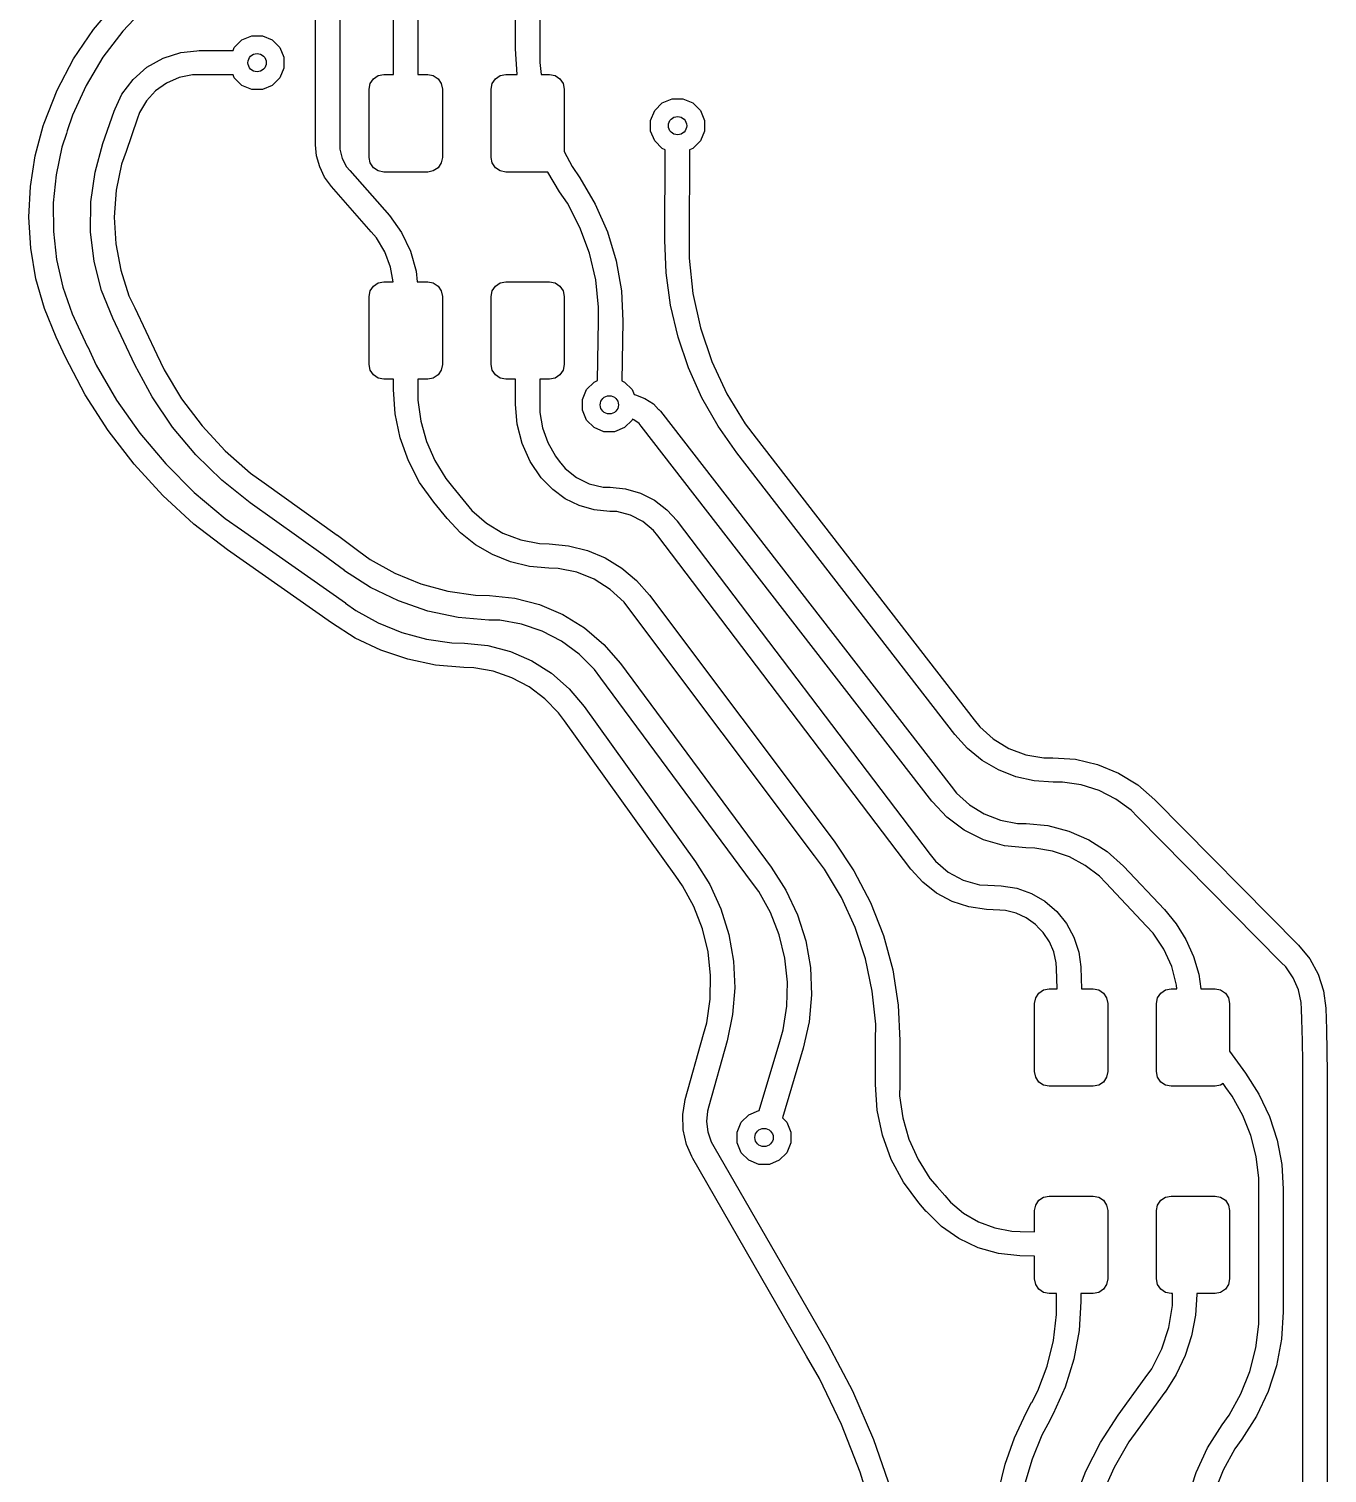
# Model space of a CAD drawing. Extents: x 111.5 to 167.6, y -133.5 to -81.5.
# Drawn here: x 132.46 to 143.11, y -112.62 to -100.77 of the extents above; entities that cross this region are included whole.
import ezdxf

# ---------------------------------------------------------------- set-up
doc = ezdxf.new("R2010")
doc.units = 0
doc.layers.add('BLACK', color=7, linetype='CONTINUOUS')

msp = doc.modelspace()

# ---------------------------------------------------------------- linework, layer by layer
at = {"layer": 'BLACK', "linetype": 'CONTINUOUS'}
for p, q in [((134.81, -101.720974), (134.81, -96.149825)), ((135.01, -96.149825), (135.01, -101.720974)), ((135.45, -101.146903), (135.45, -96.77054)), ((135.65, -96.77054), (135.65, -101.146903)), ((136.45, -100.935306), (136.45, -96.961904)), ((136.65, -96.961904), (136.65, -100.935306)), ((132.986565, -100.77778), (133.175088, -100.5562)), ((133.412805, -100.596467), (133.227272, -100.791588)), ((132.823625, -101.018798), (132.986565, -100.77778)), ((133.227272, -100.791588), (133.064388, -101.005978)), ((134.132562, -100.95), (134.142919, -100.924997)), ((134.142919, -100.924997), (134.204997, -100.862919)), ((134.204997, -100.862919), (134.286105, -100.829323)), ((134.286105, -100.829323), (134.373895, -100.829323)), ((134.373895, -100.829323), (134.455003, -100.862919)), ((134.455003, -100.862919), (134.517081, -100.924997)), ((134.517081, -100.924997), (134.550677, -101.006105)), ((136.462688, -101.146903), (136.44999, -100.935306)), ((136.44999, -100.935306), (136.45, -100.935306)), ((136.649989, -100.935408), (136.649936, -101.048087)), ((136.65, -100.935306), (136.649989, -100.935408)), ((132.688257, -101.276313), (132.823625, -101.018798)), ((133.064388, -101.005978), (132.926137, -101.237023)), ((133.426429, -101.087087), (133.558763, -101.012028)), ((133.558763, -101.012028), (133.70367, -100.965679)), ((133.70367, -100.965679), (133.835145, -100.952064)), ((133.835145, -100.952064), (133.835491, -100.951921)), ((133.835491, -100.951921), (133.855, -100.95)), ((133.855, -100.95), (134.132562, -100.95)), ((134.550677, -101.006105), (134.550677, -101.093895)), ((136.649936, -101.048087), (136.661838, -101.146903)), ((133.312284, -101.187671), (133.426429, -101.087087)), ((133.690046, -101.17278), (133.587867, -101.217526)), ((133.799226, -101.149922), (133.690046, -101.17278)), ((133.855, -101.150008), (133.799226, -101.149922)), ((134.132562, -101.15), (133.855, -101.15)), ((133.855, -101.15), (133.855, -101.150008)), ((134.142919, -101.175003), (134.132562, -101.15)), ((134.204997, -101.237081), (134.142919, -101.175003)), ((134.517081, -101.175003), (134.455003, -101.237081)), ((134.550677, -101.093895), (134.517081, -101.175003)), ((135.285147, -101.18205), (135.324078, -101.156037)), ((135.324078, -101.156037), (135.37, -101.146903)), ((135.37, -101.146903), (135.45, -101.146903)), ((135.65, -101.146903), (135.73, -101.146903)), ((135.73, -101.146903), (135.775922, -101.156037)), ((135.775922, -101.156037), (135.814853, -101.18205)), ((136.285147, -101.18205), (136.324078, -101.156037)), ((136.324078, -101.156037), (136.37, -101.146903)), ((136.37, -101.146903), (136.462688, -101.146903)), ((136.661838, -101.146903), (136.73, -101.146903)), ((136.73, -101.146903), (136.775922, -101.156037)), ((136.775922, -101.156037), (136.814853, -101.18205)), ((132.582114, -101.547177), (132.688257, -101.276313)), ((132.926137, -101.237023), (132.814208, -101.481903)), ((133.221172, -101.309511), (133.312284, -101.187671)), ((133.497025, -101.28226), (133.421376, -101.364236)), ((133.587867, -101.217526), (133.497025, -101.28226)), ((134.286105, -101.270677), (134.204997, -101.237081)), ((134.373895, -101.270677), (134.286105, -101.270677)), ((134.455003, -101.237081), (134.373895, -101.270677)), ((135.25, -101.266903), (135.259134, -101.220981)), ((135.25, -101.826903), (135.25, -101.266903)), ((135.259134, -101.220981), (135.285147, -101.18205)), ((135.814853, -101.18205), (135.840866, -101.220981)), ((135.840866, -101.220981), (135.85, -101.266903)), ((135.85, -101.266903), (135.85, -101.826903)), ((136.25, -101.266903), (136.259134, -101.220981)), ((136.25, -101.826903), (136.25, -101.266903)), ((136.259134, -101.220981), (136.285147, -101.18205)), ((136.814853, -101.18205), (136.840866, -101.220981)), ((136.840866, -101.220981), (136.85, -101.266903)), ((136.85, -101.266903), (136.85, -101.779493)), ((133.165373, -101.429365), (133.221172, -101.309511)), ((133.421376, -101.364236), (133.364131, -101.459974)), ((137.592919, -101.4419), (137.654997, -101.379822)), ((137.654997, -101.379822), (137.736105, -101.346226)), ((137.736105, -101.346226), (137.823895, -101.346226)), ((137.823895, -101.346226), (137.905003, -101.379822)), ((137.905003, -101.379822), (137.967081, -101.4419)), ((132.814208, -101.481903), (132.772069, -101.609759)), ((133.065477, -101.712359), (133.15696, -101.447437)), ((133.15696, -101.447437), (133.165144, -101.429624)), ((133.165144, -101.429624), (133.165373, -101.429365)), ((133.346005, -101.512721), (133.254523, -101.777641)), ((133.346006, -101.512721), (133.346005, -101.512721)), ((133.364131, -101.459974), (133.346006, -101.512721)), ((137.559323, -101.523008), (137.592919, -101.4419)), ((137.559323, -101.610798), (137.559323, -101.523008)), ((137.967081, -101.4419), (138.000677, -101.523008)), ((138.000677, -101.523008), (138.000677, -101.610798)), ((132.508716, -101.81393), (132.575007, -101.568708)), ((132.575007, -101.568708), (132.575019, -101.568712)), ((132.575019, -101.56871), (132.582111, -101.547185)), ((132.575019, -101.568712), (132.575019, -101.56871)), ((132.582111, -101.547185), (132.582114, -101.547177)), ((132.764923, -101.631411), (132.728567, -101.741791)), ((132.764978, -101.631288), (132.764923, -101.631411)), ((132.772069, -101.609763), (132.764978, -101.631288)), ((132.772069, -101.609759), (132.772069, -101.609763)), ((137.592919, -101.691906), (137.559323, -101.610798)), ((138.000677, -101.610798), (137.967081, -101.691906)), ((132.728567, -101.741791), (132.6801, -101.969385)), ((133.000529, -101.949042), (133.065371, -101.712801)), ((133.065371, -101.712801), (133.065477, -101.712359)), ((134.810184, -101.722844), (134.81, -101.720974)), ((134.818448, -101.814504), (134.810184, -101.722844)), ((135.010015, -101.72098), (135.009979, -101.759872)), ((135.009979, -101.759872), (135.02846, -101.835428)), ((135.01, -101.720974), (135.009999, -101.720978)), ((135.009999, -101.720978), (135.01, -101.72098)), ((135.01, -101.72098), (135.010015, -101.72098)), ((137.654997, -101.753984), (137.592919, -101.691906)), ((137.67895, -101.763905), (137.654997, -101.753984)), ((137.675001, -102.506371), (137.67895, -101.763905)), ((137.878949, -101.764775), (137.874999, -102.507435)), ((137.905003, -101.753984), (137.878949, -101.764775)), ((137.967081, -101.691906), (137.905003, -101.753984)), ((132.469343, -102.064884), (132.508716, -101.81393)), ((133.218676, -101.881663), (133.174261, -102.097182)), ((133.254537, -101.777648), (133.218676, -101.881663)), ((133.254523, -101.777641), (133.254521, -101.777643)), ((133.254521, -101.777643), (133.254522, -101.777643)), ((133.254522, -101.777643), (133.254537, -101.777648)), ((134.843487, -101.90502), (134.818448, -101.814504)), ((135.02846, -101.835428), (135.064366, -101.904427)), ((135.259134, -101.872825), (135.25, -101.826903)), ((135.285147, -101.911756), (135.259134, -101.872825)), ((135.840866, -101.872825), (135.814853, -101.911756)), ((135.85, -101.826903), (135.840866, -101.872825)), ((136.259134, -101.872825), (136.25, -101.826903)), ((136.285147, -101.911756), (136.259134, -101.872825)), ((136.85, -101.779493), (136.913905, -101.902399)), ((132.6801, -101.969385), (132.656538, -102.200887)), ((132.966621, -102.192122), (133.000529, -101.949042)), ((134.884322, -101.989593), (134.843487, -101.90502)), ((134.939636, -102.065491), (134.884322, -101.989593)), ((135.064366, -101.904427), (135.090026, -101.933648)), ((135.090026, -101.933648), (135.41526, -102.304621)), ((135.324078, -101.937769), (135.285147, -101.911756)), ((135.37, -101.946903), (135.324078, -101.937769)), ((135.73, -101.946903), (135.37, -101.946903)), ((135.775922, -101.937769), (135.73, -101.946903)), ((135.814853, -101.911756), (135.775922, -101.937769)), ((136.324078, -101.937769), (136.285147, -101.911756)), ((136.37, -101.946903), (136.324078, -101.937769)), ((136.715803, -101.946903), (136.37, -101.946903)), ((136.812429, -102.108312), (136.715803, -101.946903)), ((136.913905, -101.902399), (136.97757, -101.995492)), ((136.97757, -101.995492), (136.97757, -101.995493)), ((136.97757, -101.995493), (136.977571, -101.995494)), ((136.977571, -101.995494), (137.105145, -102.209357)), ((132.457349, -102.318625), (132.469343, -102.064884)), ((133.174261, -102.097182), (133.158001, -102.316627)), ((134.939636, -102.065492), (134.939636, -102.065491)), ((134.939637, -102.065492), (134.939636, -102.065492)), ((134.939638, -102.065494), (134.939637, -102.065492)), ((135.264872, -102.436467), (134.939638, -102.065494)), ((136.875865, -102.201146), (136.812428, -102.108312)), ((136.812428, -102.108312), (136.812429, -102.108312)), ((132.656538, -102.200887), (132.658158, -102.433579)), ((132.964333, -102.437545), (132.966621, -102.192122)), ((136.978987, -102.400984), (136.875865, -102.201146)), ((137.105145, -102.209357), (137.205529, -102.437249)), ((132.472875, -102.572174), (132.457349, -102.318625)), ((133.158001, -102.316627), (133.170168, -102.536338)), ((135.41526, -102.304621), (135.415306, -102.304686)), ((135.415306, -102.304686), (135.515428, -102.442043)), ((132.658158, -102.433579), (132.684941, -102.66473)), ((132.993705, -102.681214), (132.964333, -102.437545)), ((135.264874, -102.436469), (135.264872, -102.436467)), ((135.264875, -102.43647), (135.264874, -102.436469)), ((135.264875, -102.436471), (135.264875, -102.43647)), ((135.309252, -102.487106), (135.264875, -102.436471)), ((135.515428, -102.442043), (135.589385, -102.595177)), ((137.056824, -102.611959), (136.978987, -102.400984)), ((137.205529, -102.437249), (137.277209, -102.675732)), ((132.515739, -102.822556), (132.472875, -102.572174)), ((133.170168, -102.536338), (133.210559, -102.752647)), ((135.378474, -102.602612), (135.309252, -102.487106)), ((135.589385, -102.595177), (135.634741, -102.759076)), ((137.67501, -102.506469), (137.675001, -102.506371)), ((137.686291, -102.77415), (137.67501, -102.506469)), ((137.875003, -102.507435), (137.874262, -102.652913)), ((137.874999, -102.507435), (137.875003, -102.507435)), ((132.684941, -102.66473), (132.736573, -102.891627)), ((133.054247, -102.919063), (132.993705, -102.681214)), ((135.425905, -102.728643), (135.378474, -102.602612)), ((137.108202, -102.830887), (137.056824, -102.611959)), ((137.277209, -102.675732), (137.319103, -102.921206)), ((137.874262, -102.652913), (137.904863, -102.942259)), ((132.585438, -103.066831), (132.515739, -102.822556)), ((133.210559, -102.752647), (133.2785, -102.961943)), ((135.447425, -102.846903), (135.425905, -102.728643)), ((135.634741, -102.759076), (135.64267, -102.846903)), ((137.132344, -103.054464), (137.108202, -102.830887)), ((137.722893, -103.039656), (137.686291, -102.77415)), ((132.736573, -102.891627), (132.812448, -103.111607)), ((133.144946, -103.147123), (133.054247, -102.919063)), ((135.25, -102.966903), (135.259134, -102.920981)), ((135.259134, -102.920981), (135.285147, -102.88205)), ((135.285147, -102.88205), (135.324078, -102.856037)), ((135.324078, -102.856037), (135.37, -102.846903)), ((135.37, -102.846903), (135.447425, -102.846903)), ((135.64267, -102.846903), (135.73, -102.846903)), ((135.73, -102.846903), (135.775922, -102.856037)), ((135.775922, -102.856037), (135.814853, -102.88205)), ((135.814853, -102.88205), (135.840866, -102.920981)), ((135.840866, -102.920981), (135.85, -102.966903)), ((136.25, -102.966903), (136.259134, -102.920981)), ((136.259134, -102.920981), (136.285147, -102.88205)), ((136.285147, -102.88205), (136.324078, -102.856037)), ((136.324078, -102.856037), (136.37, -102.846903)), ((136.37, -102.846903), (136.73, -102.846903)), ((136.73, -102.846903), (136.775922, -102.856037)), ((136.775922, -102.856037), (136.814853, -102.88205)), ((136.814853, -102.88205), (136.840866, -102.920981)), ((136.840866, -102.920981), (136.85, -102.966903)), ((137.319103, -102.921206), (137.330574, -103.169911)), ((137.904863, -102.942259), (137.967239, -103.226454)), ((132.681148, -103.30212), (132.585438, -103.066831)), ((133.2785, -102.961943), (133.325626, -103.061363)), ((133.325626, -103.061363), (133.507288, -103.444086)), ((135.25, -103.526903), (135.25, -102.966903)), ((135.85, -102.966903), (135.85, -103.526903)), ((136.25, -103.526903), (136.25, -102.966903)), ((136.85, -102.966903), (136.85, -103.526903)), ((137.130601, -103.166888), (137.132344, -103.054464)), ((137.784482, -103.3005), (137.722893, -103.039656)), ((132.812448, -103.111607), (132.862059, -103.216849)), ((133.326608, -103.529847), (133.144946, -103.147123)), ((137.123044, -103.658204), (137.130603, -103.166888)), ((137.130603, -103.166888), (137.130601, -103.166888)), ((137.330579, -103.169965), (137.323029, -103.66072)), ((137.330574, -103.169911), (137.330579, -103.169965)), ((132.681153, -103.302132), (132.681148, -103.30212)), ((132.758828, -103.466904), (132.681153, -103.302132)), ((132.862059, -103.216849), (132.862058, -103.216849)), ((132.862058, -103.216849), (132.862059, -103.21685)), ((132.862059, -103.21685), (132.939735, -103.381623)), ((137.870504, -103.554337), (137.784482, -103.3005)), ((137.967239, -103.226454), (138.060625, -103.50202)), ((132.939735, -103.381623), (132.939808, -103.381829)), ((132.939808, -103.381829), (133.010282, -103.53128)), ((132.75881, -103.466915), (132.758829, -103.466906)), ((132.920569, -103.774863), (132.75881, -103.466915)), ((132.758829, -103.466906), (132.758828, -103.466904)), ((133.010282, -103.53128), (133.176653, -103.817318)), ((133.46788, -103.792225), (133.326608, -103.529847)), ((133.507288, -103.444086), (133.566914, -103.569681)), ((135.259134, -103.572825), (135.25, -103.526903)), ((135.85, -103.526903), (135.840866, -103.572825)), ((136.259134, -103.572825), (136.25, -103.526903)), ((136.85, -103.526903), (136.840866, -103.572825)), ((138.060625, -103.50202), (138.183878, -103.765584)), ((133.566914, -103.569681), (133.710985, -103.807506)), ((135.285147, -103.611756), (135.259134, -103.572825)), ((135.324078, -103.637769), (135.285147, -103.611756)), ((135.37, -103.646903), (135.324078, -103.637769)), ((135.45, -103.646903), (135.37, -103.646903)), ((135.45, -103.731903), (135.45, -103.646903)), ((135.73, -103.646903), (135.65, -103.646903)), ((135.65, -103.646903), (135.65, -103.731903)), ((135.775922, -103.637769), (135.73, -103.646903)), ((135.814853, -103.611756), (135.775922, -103.637769)), ((135.840866, -103.572825), (135.814853, -103.611756)), ((136.285147, -103.611756), (136.259134, -103.572825)), ((136.324078, -103.637769), (136.285147, -103.611756)), ((136.37, -103.646903), (136.324078, -103.637769)), ((136.45, -103.646903), (136.37, -103.646903)), ((136.45, -103.854702), (136.45, -103.646903)), ((136.73, -103.646903), (136.65, -103.646903)), ((136.65, -103.646903), (136.65, -103.854702)), ((136.775922, -103.637769), (136.73, -103.646903)), ((136.814853, -103.611756), (136.775922, -103.637769)), ((136.840866, -103.572825), (136.814853, -103.611756)), ((137.094997, -103.669822), (137.123044, -103.658204)), ((137.323029, -103.66072), (137.345003, -103.669822)), ((137.980186, -103.798883), (137.870504, -103.554337)), ((133.108263, -104.067726), (132.920569, -103.774863)), ((135.450013, -103.732036), (135.45, -103.731903)), ((135.463676, -103.931334), (135.450013, -103.732036)), ((135.65, -103.731903), (135.650004, -103.731903)), ((135.650004, -103.731903), (135.650018, -103.818375)), ((136.999323, -103.813008), (137.032919, -103.7319)), ((137.032919, -103.7319), (137.094997, -103.669822)), ((137.345003, -103.669822), (137.407081, -103.7319)), ((137.407081, -103.7319), (137.423846, -103.772374)), ((137.423846, -103.772374), (137.435461, -103.7741)), ((137.435461, -103.7741), (137.512528, -103.803603)), ((138.183878, -103.765584), (138.335491, -104.013921)), ((133.176653, -103.817318), (133.367053, -104.087956)), ((133.635008, -104.038938), (133.46788, -103.792225)), ((133.710985, -103.807506), (133.87841, -104.02951)), ((135.650018, -103.818375), (135.673619, -103.989701)), ((136.463748, -104.016155), (136.449992, -103.854702)), ((136.449992, -103.854702), (136.45, -103.854702)), ((136.65, -103.854702), (136.649992, -103.854783)), ((136.649992, -103.854783), (136.649997, -103.918974)), ((136.999323, -103.900798), (136.999323, -103.813008)), ((137.512528, -103.803603), (137.581383, -103.849087)), ((137.581383, -103.849087), (137.62468, -103.89384)), ((137.62468, -103.89384), (137.625275, -103.89418)), ((137.625275, -103.89418), (137.637175, -103.906756)), ((138.112541, -104.03194), (137.980186, -103.798883)), ((135.504436, -104.127032), (135.463676, -103.931334)), ((135.673619, -103.989701), (135.72038, -104.156204)), ((136.504617, -104.172954), (136.463748, -104.016155)), ((136.649997, -103.918974), (136.671743, -104.045667)), ((137.032919, -103.981906), (136.999323, -103.900798)), ((137.094997, -104.043984), (137.032919, -103.981906)), ((137.407081, -103.981906), (137.345003, -104.043984)), ((137.40967, -103.975653), (137.407081, -103.981906)), ((137.421957, -103.979852), (137.40967, -103.975653)), ((137.464616, -104.010316), (137.421957, -103.979852)), ((137.480581, -104.030785), (137.464616, -104.010316)), ((137.637175, -103.906756), (137.638761, -103.908395)), ((137.638761, -103.908395), (137.638742, -103.90841)), ((137.638742, -103.90841), (137.638743, -103.908412)), ((137.638743, -103.908412), (137.638749, -103.908419)), ((137.638749, -103.908419), (140.025475, -106.98581)), ((138.335491, -104.013921), (138.424523, -104.128976)), ((133.320496, -104.343326), (133.108263, -104.067726)), ((133.367053, -104.087956), (133.580066, -104.34118)), ((133.826273, -104.267449), (133.635008, -104.038938)), ((133.87841, -104.02951), (134.067467, -104.233408)), ((135.57152, -104.315338), (135.504436, -104.127032)), ((136.671743, -104.045667), (136.714607, -104.166855)), ((137.176105, -104.07758), (137.094997, -104.043984)), ((137.263895, -104.07758), (137.176105, -104.07758)), ((137.345003, -104.043984), (137.263895, -104.07758)), ((137.480709, -104.030989), (137.480581, -104.030785)), ((139.867435, -107.10838), (137.480709, -104.030989)), ((138.266371, -104.2514), (138.112541, -104.03194)), ((138.424523, -104.128976), (138.424524, -104.128978)), ((138.424524, -104.128978), (140.213577, -106.439838)), ((134.067467, -104.233408), (134.27621, -104.417102)), ((135.72038, -104.156204), (135.789425, -104.314768)), ((136.571423, -104.32058), (136.504617, -104.172954)), ((136.714607, -104.166855), (136.777355, -104.279046)), ((138.266377, -104.251409), (138.266371, -104.2514)), ((138.266377, -104.25141), (138.266377, -104.251409)), ((138.266379, -104.251411), (138.266377, -104.25141)), ((140.055433, -106.562272), (138.266379, -104.251411)), ((133.555688, -104.599612), (133.320496, -104.343326)), ((133.580066, -104.34118), (133.814107, -104.575107)), ((134.039706, -104.475406), (133.826273, -104.267449)), ((135.663674, -104.492728), (135.57152, -104.315338)), ((135.789425, -104.314768), (135.879463, -104.462426)), ((136.662202, -104.454723), (136.571423, -104.32058)), ((136.777355, -104.279046), (136.817762, -104.329028)), ((136.817762, -104.329028), (136.817761, -104.329028)), ((136.817761, -104.329028), (136.817764, -104.329032)), ((136.817764, -104.329032), (136.822258, -104.334592)), ((136.822258, -104.334592), (136.822261, -104.334594)), ((136.822261, -104.334594), (136.82226, -104.334594)), ((136.82226, -104.334594), (136.822264, -104.334599)), ((136.822264, -104.334599), (136.82233, -104.3347)), ((136.82233, -104.3347), (136.858954, -104.379909)), ((134.273087, -104.660648), (134.039706, -104.475406)), ((134.27621, -104.417102), (134.389344, -104.49791)), ((135.779163, -104.655866), (135.663674, -104.492728)), ((135.879463, -104.462426), (135.934124, -104.529429)), ((136.662236, -104.454774), (136.662202, -104.454723)), ((136.666736, -104.46034), (136.662236, -104.454774)), ((136.66673, -104.460352), (136.666739, -104.460344)), ((136.755399, -104.552283), (136.66673, -104.460352)), ((136.666738, -104.460342), (136.666736, -104.46034)), ((136.666739, -104.460344), (136.666738, -104.460342)), ((136.858954, -104.379909), (136.950188, -104.452543)), ((136.950188, -104.452543), (137.054996, -104.503676)), ((133.812089, -104.834678), (133.555688, -104.599612)), ((133.814107, -104.575107), (134.067436, -104.787996)), ((134.389344, -104.49791), (134.988116, -104.925524)), ((135.934124, -104.529429), (136.043402, -104.663333)), ((136.858703, -104.627395), (136.755399, -104.552283)), ((137.054996, -104.503676), (137.168395, -104.530876)), ((137.168395, -104.530876), (137.226694, -104.531917)), ((137.226694, -104.531917), (137.226696, -104.531917)), ((137.226696, -104.531917), (137.226698, -104.531918)), ((137.226698, -104.531918), (137.353733, -104.545616)), ((137.353733, -104.545616), (137.476233, -104.581946)), ((137.476233, -104.581946), (137.590198, -104.639723)), ((134.27311, -104.660668), (134.273087, -104.660648)), ((134.871315, -105.087875), (134.27311, -104.660668)), ((135.779174, -104.655883), (135.779163, -104.655866)), ((135.888452, -104.789787), (135.779174, -104.655883)), ((136.043402, -104.663333), (136.043403, -104.663335)), ((136.043403, -104.663335), (136.043421, -104.66332)), ((136.043421, -104.66332), (136.093134, -104.724335)), ((136.093134, -104.724335), (136.212157, -104.82734)), ((136.973495, -104.683398), (136.858703, -104.627395)), ((137.096276, -104.718587), (136.973495, -104.683398)), ((137.223297, -104.731887), (137.096276, -104.718587)), ((137.590198, -104.639723), (137.691907, -104.717062)), ((137.691907, -104.717062), (137.775853, -104.809038)), ((134.087783, -105.046767), (133.812089, -104.834678)), ((134.067436, -104.787996), (134.202792, -104.883143)), ((135.889101, -104.79044), (135.888452, -104.789787)), ((135.997966, -104.90578), (135.889101, -104.79044)), ((136.212157, -104.82734), (136.347132, -104.908324)), ((137.223304, -104.731889), (137.223297, -104.731887)), ((137.28089, -104.732915), (137.223304, -104.731889)), ((137.392693, -104.760641), (137.28089, -104.732915)), ((137.495434, -104.812729), (137.392693, -104.760641)), ((137.583881, -104.886525), (137.495434, -104.812729)), ((137.775853, -104.809038), (137.778059, -104.811417)), ((137.778059, -104.811417), (139.853688, -107.545172)), ((134.202792, -104.883143), (134.202791, -104.883144)), ((134.202791, -104.883144), (134.202792, -104.883145)), ((134.202792, -104.883145), (135.054766, -105.481919)), ((134.988116, -104.925524), (134.98864, -104.925982)), ((134.98864, -104.925982), (134.989239, -104.926338)), ((134.989239, -104.926338), (135.165562, -105.055987)), ((136.122991, -105.00486), (135.997966, -104.90578)), ((136.347132, -104.908324), (136.49403, -104.96487)), ((136.49403, -104.96487), (136.648467, -104.995293)), ((137.618746, -104.932368), (137.583881, -104.886525)), ((137.618765, -104.932353), (137.618746, -104.932368)), ((137.618769, -104.932359), (137.618765, -104.932353)), ((139.694398, -107.666114), (137.618769, -104.932359)), ((134.087792, -105.046775), (134.087783, -105.046767)), ((134.939765, -105.645549), (134.087792, -105.046775)), ((135.165562, -105.055987), (135.165827, -105.056225)), ((135.165827, -105.056225), (135.25837, -105.124184)), ((136.260951, -105.084953), (136.122991, -105.00486)), ((136.408984, -105.144401), (136.260951, -105.084953)), ((136.648467, -104.995293), (136.727153, -104.996926)), ((136.727153, -104.996926), (136.727154, -104.996926)), ((136.727154, -104.996926), (136.727157, -104.996927)), ((136.727157, -104.996927), (136.88564, -105.012345)), ((136.88564, -105.012345), (137.040009, -105.051409)), ((137.040009, -105.051409), (137.186752, -105.11323)), ((135.047084, -105.217117), (134.871315, -105.087875)), ((135.25837, -105.124184), (135.459181, -105.237034)), ((136.564021, -105.181969), (136.408984, -105.144401)), ((136.72284, -105.196878), (136.564021, -105.181969)), ((136.722846, -105.19688), (136.72284, -105.196878)), ((136.722846, -105.196881), (136.722846, -105.19688)), ((136.80056, -105.198614), (136.722846, -105.196881)), ((136.952848, -105.229895), (136.80056, -105.198614)), ((137.186752, -105.11323), (137.322537, -105.196406)), ((137.322537, -105.196406), (137.444278, -105.299045)), ((135.047066, -105.217148), (135.047087, -105.217119)), ((135.260761, -105.355022), (135.047066, -105.217148)), ((135.047086, -105.217118), (135.047084, -105.217117)), ((135.047087, -105.217119), (135.047086, -105.217118)), ((135.459181, -105.237034), (135.672234, -105.324605)), ((137.097015, -105.288085), (136.952848, -105.229895)), ((137.228347, -105.371284), (137.097015, -105.288085)), ((137.444278, -105.299045), (137.54859, -105.41811)), ((135.489648, -105.465865), (135.260761, -105.355022)), ((135.672234, -105.324605), (135.89436, -105.385597)), ((135.89436, -105.385597), (136.122258, -105.419103)), ((136.122258, -105.419103), (136.237397, -105.421931)), ((136.237397, -105.421931), (136.237397, -105.421932)), ((136.237397, -105.421932), (136.237398, -105.421932)), ((136.237398, -105.421932), (136.237401, -105.421932)), ((136.237401, -105.421932), (136.445144, -105.442736)), ((137.342552, -105.47677), (137.228347, -105.371284)), ((137.54859, -105.41811), (137.549226, -105.418803)), ((137.549226, -105.418803), (139.064597, -107.437121)), ((135.054766, -105.481919), (135.055407, -105.482471)), ((135.055407, -105.482471), (135.055694, -105.48258)), ((135.055694, -105.48258), (135.055693, -105.482582)), ((135.055693, -105.482582), (135.140747, -105.543756)), ((135.140747, -105.543756), (135.324182, -105.645035)), ((135.730323, -105.548028), (135.489648, -105.465865)), ((135.979208, -105.60029), (135.730323, -105.548028)), ((136.445144, -105.442736), (136.647362, -105.494674)), ((136.647362, -105.494674), (136.839418, -105.576553)), ((137.389271, -105.538898), (137.342552, -105.47677)), ((137.389288, -105.538885), (137.389271, -105.538898)), ((138.90466, -107.557205), (137.389288, -105.538885)), ((134.940781, -105.646123), (134.939765, -105.645549)), ((135.135771, -105.769527), (134.940781, -105.646123)), ((135.324182, -105.645035), (135.518386, -105.723715)), ((136.232597, -105.621873), (135.979208, -105.60029)), ((136.232599, -105.621874), (136.232597, -105.621873)), ((136.232599, -105.621875), (136.232599, -105.621874)), ((136.322083, -105.62395), (136.232599, -105.621875)), ((136.498347, -105.655225), (136.322083, -105.62395)), ((136.667867, -105.71276), (136.498347, -105.655225)), ((136.839418, -105.576553), (137.016907, -105.686497)), ((135.346166, -105.869788), (135.135771, -105.769527)), ((135.518386, -105.723715), (135.720588, -105.778675)), ((135.720588, -105.778675), (135.9279, -105.809128)), ((136.826754, -105.795235), (136.667867, -105.71276)), ((136.971363, -105.900758), (136.826754, -105.795235)), ((137.016907, -105.686497), (137.175757, -105.821983)), ((135.567016, -105.944243), (135.346166, -105.869788)), ((135.9279, -105.809128), (136.032631, -105.811937)), ((136.032631, -105.811937), (136.032631, -105.811938)), ((136.032631, -105.811938), (136.032632, -105.811938)), ((136.032632, -105.811938), (136.223193, -105.831669)), ((136.223193, -105.831669), (136.408487, -105.880344)), ((136.408487, -105.880344), (136.584143, -105.956814)), ((137.098379, -106.026909), (136.971363, -105.900758)), ((137.175757, -105.821983), (137.312218, -105.979779)), ((135.795169, -105.991829), (135.567016, -105.944243)), ((136.027367, -106.011867), (135.795169, -105.991829)), ((136.027368, -106.011868), (136.027367, -106.011867)), ((136.027368, -106.011869), (136.027368, -106.011868)), ((136.108011, -106.01401), (136.027368, -106.011869)), ((136.266745, -106.0429), (136.108011, -106.01401)), ((136.584143, -105.956814), (136.746021, -106.059277)), ((137.151574, -106.098896), (137.098379, -106.026909)), ((137.312218, -105.979779), (137.312329, -105.979902)), ((137.312329, -105.979902), (138.548811, -107.650341)), ((136.419184, -106.095752), (136.266745, -106.0429)), ((136.561734, -106.171321), (136.419184, -106.095752)), ((136.746021, -106.059277), (136.890302, -106.185317)), ((137.151578, -106.098893), (137.151574, -106.098896)), ((138.388057, -107.76933), (137.151578, -106.098893)), ((136.691034, -106.267824), (136.561734, -106.171321)), ((136.804033, -106.382985), (136.691034, -106.267824)), ((136.890302, -106.185317), (137.012879, -106.331122)), ((136.851066, -106.448527), (136.804033, -106.382985)), ((137.012879, -106.331122), (137.013601, -106.331944)), ((137.013601, -106.331944), (137.9273, -107.605747)), ((136.851085, -106.448513), (136.851066, -106.448527)), ((136.851087, -106.448516), (136.851085, -106.448513)), ((137.764785, -107.722317), (136.851087, -106.448516)), ((140.213577, -106.439838), (140.213705, -106.440042)), ((140.213705, -106.440042), (140.259162, -106.498768)), ((140.259162, -106.498768), (140.370461, -106.597844)), ((140.055414, -106.562287), (140.055433, -106.562272)), ((140.159063, -106.676778), (140.055414, -106.562287)), ((140.370461, -106.597844), (140.498057, -106.674802)), ((140.279033, -106.774032), (140.159063, -106.676778)), ((140.498057, -106.674802), (140.637613, -106.727029)), ((140.637613, -106.727029), (140.784384, -106.752747)), ((140.412491, -106.851752), (140.279033, -106.774032)), ((140.556283, -106.9081), (140.412491, -106.851752)), ((140.784384, -106.752747), (140.858884, -106.751909)), ((140.858884, -106.751909), (140.858886, -106.751909)), ((140.858886, -106.751909), (140.858888, -106.751909)), ((140.858888, -106.751909), (140.858888, -106.75191)), ((140.858888, -106.75191), (141.04454, -106.764762)), ((141.04454, -106.764762), (141.225753, -106.807115)), ((141.225753, -106.807115), (141.397869, -106.87788)), ((140.707012, -106.941747), (140.556283, -106.9081)), ((140.861105, -106.951895), (140.707012, -106.941747)), ((140.861112, -106.951897), (140.861105, -106.951895)), ((140.861116, -106.951896), (140.861112, -106.951897)), ((140.938375, -106.951014), (140.861116, -106.951896)), ((141.091191, -106.974009), (140.938375, -106.951014)), ((141.238368, -107.021128), (141.091191, -106.974009)), ((141.397869, -106.87788), (141.556467, -106.97524)), ((141.556467, -106.97524), (141.697469, -107.09669)), ((140.025475, -106.98581), (140.025478, -106.985814)), ((140.025478, -106.985814), (140.025514, -106.985786)), ((140.025514, -106.985786), (140.069231, -107.042138)), ((140.069231, -107.042138), (140.175403, -107.137398)), ((141.376125, -107.091159), (141.238368, -107.021128)), ((141.500921, -107.182303), (141.376125, -107.091159)), ((141.697469, -107.09669), (141.697454, -107.096704)), ((141.697454, -107.096704), (141.697457, -107.096707)), ((141.697457, -107.096707), (142.876333, -108.289617)), ((139.871267, -107.11243), (139.867435, -107.10838)), ((139.988742, -107.238642), (139.871267, -107.11243)), ((140.175403, -107.137398), (140.296906, -107.212124)), ((140.296906, -107.212124), (140.429819, -107.263902)), ((141.555068, -107.237125), (141.500921, -107.182303)), ((140.131374, -107.345133), (139.988742, -107.238642)), ((140.429819, -107.263902), (140.569851, -107.291063)), ((140.569851, -107.291063), (140.641168, -107.291909)), ((140.641168, -107.291909), (140.641168, -107.29191)), ((140.641168, -107.29191), (140.64117, -107.29191)), ((140.64117, -107.29191), (140.818953, -107.308271)), ((140.818953, -107.308271), (140.991855, -107.352795)), ((141.555201, -107.237289), (141.555068, -107.237125)), ((142.734072, -108.430194), (141.555201, -107.237289)), ((139.064597, -107.437121), (139.22704, -107.679795)), ((140.290758, -107.424384), (140.131374, -107.345133)), ((140.461751, -107.473837), (140.290758, -107.424384)), ((140.991855, -107.352795), (141.155435, -107.424342)), ((141.155435, -107.424342), (141.3055, -107.521078)), ((138.90466, -107.557206), (138.90466, -107.557205)), ((138.985952, -107.665471), (138.90466, -107.557206)), ((139.853688, -107.545172), (139.853707, -107.545159)), ((139.853707, -107.545159), (139.895578, -107.600365)), ((140.638832, -107.491895), (140.461751, -107.473837)), ((140.638835, -107.491895), (140.638832, -107.491896)), ((140.638832, -107.491896), (140.638832, -107.491895)), ((140.638838, -107.491896), (140.638835, -107.491895)), ((140.638838, -107.491897), (140.638838, -107.491896)), ((140.712332, -107.492721), (140.638838, -107.491897)), ((140.857164, -107.517865), (140.712332, -107.492721)), ((140.996126, -107.565801), (140.857164, -107.517865)), ((141.125658, -107.6353), (140.996126, -107.565801)), ((141.3055, -107.521078), (141.438204, -107.640523)), ((137.9273, -107.605747), (137.927301, -107.605749)), ((137.927301, -107.605749), (138.043894, -107.792431)), ((138.548811, -107.650341), (138.548812, -107.650343)), ((138.548812, -107.650343), (138.669427, -107.838059)), ((139.124177, -107.898308), (138.985952, -107.665471)), ((139.22704, -107.679795), (139.362305, -107.938604)), ((139.695731, -107.667552), (139.694398, -107.666114)), ((139.791554, -107.773416), (139.695731, -107.667552)), ((139.895578, -107.600365), (140.001052, -107.690247)), ((140.001052, -107.690247), (140.123316, -107.755478)), ((141.242438, -107.72458), (141.125658, -107.6353)), ((141.438204, -107.640523), (141.438198, -107.640528)), ((141.438198, -107.640528), (141.438199, -107.640529)), ((141.438199, -107.640529), (141.774346, -107.995775)), ((137.764784, -107.722318), (137.764785, -107.722317)), ((137.821607, -107.801511), (137.764784, -107.722318)), ((137.914095, -107.973113), (137.821607, -107.801511)), ((138.043894, -107.792431), (138.135724, -107.992459)), ((138.388058, -107.769331), (138.388057, -107.76933)), ((138.446651, -107.848595), (138.388058, -107.769331)), ((139.905672, -107.862464), (139.791554, -107.773416)), ((140.123316, -107.755478), (140.256707, -107.793037)), ((140.256707, -107.793037), (140.325878, -107.797074)), ((140.325878, -107.797074), (140.325878, -107.797075)), ((140.325878, -107.797075), (140.325879, -107.797075)), ((140.325879, -107.797075), (140.436422, -107.803578)), ((140.436422, -107.803578), (140.436425, -107.803578)), ((140.436425, -107.803578), (140.436432, -107.803579)), ((140.436432, -107.803579), (140.436623, -107.803609)), ((140.436623, -107.803609), (140.562927, -107.822885)), ((141.292882, -107.777933), (141.242438, -107.72458)), ((141.292927, -107.777991), (141.292882, -107.777933)), ((141.629074, -108.133237), (141.292927, -107.777991)), ((138.542035, -108.02112), (138.446651, -107.848595)), ((138.669427, -107.838059), (138.764257, -108.04003)), ((139.236428, -108.14472), (139.124177, -107.898308)), ((140.033382, -107.930601), (139.905672, -107.862464)), ((140.562927, -107.822885), (140.683697, -107.865193)), ((140.683697, -107.865193), (140.794591, -107.92905)), ((137.983941, -108.15511), (137.914095, -107.973113)), ((138.135724, -107.992459), (138.201293, -108.202565)), ((138.613854, -108.20471), (138.542035, -108.02112)), ((138.764257, -108.04003), (138.831648, -108.252736)), ((139.362305, -107.938604), (139.468806, -108.210516)), ((140.170893, -107.975803), (140.033382, -107.930601)), ((140.314122, -107.996729), (140.170893, -107.975803)), ((140.314124, -107.996728), (140.314122, -107.996729)), ((140.314127, -107.996729), (140.314124, -107.996728)), ((140.424686, -108.003233), (140.314127, -107.996729)), ((140.424689, -108.003232), (140.424686, -108.003233)), ((140.424693, -108.003234), (140.424689, -108.003232)), ((140.470267, -108.005928), (140.424693, -108.003234)), ((140.558865, -108.028005), (140.470267, -108.005928)), ((140.641872, -108.066044), (140.558865, -108.028005)), ((140.794591, -107.92905), (140.891805, -108.012266)), ((140.891805, -108.012266), (140.891786, -108.012284)), ((140.891786, -108.012284), (140.891789, -108.01229)), ((140.891789, -108.01229), (140.891796, -108.012294)), ((140.891796, -108.012294), (140.972033, -108.111848)), ((141.774346, -107.995775), (141.774361, -107.995794)), ((141.774361, -107.995794), (141.871361, -108.113247)), ((138.030004, -108.34453), (137.983941, -108.15511)), ((139.32139, -108.40182), (139.236428, -108.14472)), ((140.716438, -108.118741), (140.641872, -108.066044)), ((140.748153, -108.15142), (140.716438, -108.118741)), ((140.748204, -108.151512), (140.748153, -108.15142)), ((140.780141, -108.184396), (140.748204, -108.151512)), ((140.972033, -108.111848), (141.0328, -108.22435)), ((141.629073, -108.133238), (141.629074, -108.133237)), ((141.68314, -108.190311), (141.629073, -108.133238)), ((141.871361, -108.113247), (141.951693, -108.242702)), ((138.201293, -108.202565), (138.239528, -108.419319)), ((138.660857, -108.396163), (138.613854, -108.20471)), ((138.831648, -108.252736), (138.870423, -108.472467)), ((139.468806, -108.210516), (139.545296, -108.492345)), ((140.830905, -108.26074), (140.780141, -108.184396)), ((140.866918, -108.345051), (140.830905, -108.26074)), ((141.0328, -108.22435), (141.072064, -108.346036)), ((141.770503, -108.32104), (141.68314, -108.190311)), ((141.951693, -108.242702), (142.013878, -108.381787)), ((138.051531, -108.538277), (138.030004, -108.34453)), ((138.682224, -108.592139), (138.660857, -108.396163)), ((139.378069, -108.666597), (139.32139, -108.40182)), ((140.886975, -108.434511), (140.866918, -108.345051)), ((141.072064, -108.346036), (141.087899, -108.468124)), ((141.834681, -108.46458), (141.770503, -108.32104)), ((142.013878, -108.381787), (142.056788, -108.527973)), ((142.876333, -108.289617), (142.876335, -108.28962)), ((142.876335, -108.28962), (142.876337, -108.289621)), ((142.876337, -108.289621), (142.876336, -108.289621)), ((142.876336, -108.289621), (142.967445, -108.400746)), ((142.967445, -108.400746), (143.036513, -108.526758)), ((138.239528, -108.419319), (138.249805, -108.639179)), ((138.870423, -108.472467), (138.879908, -108.695392)), ((139.545296, -108.492345), (139.590879, -108.780791)), ((140.888651, -108.480321), (140.886975, -108.434511)), ((140.888682, -108.48032), (140.888651, -108.480321)), ((140.888682, -108.480326), (140.888682, -108.48032)), ((140.894929, -108.646903), (140.888682, -108.480326)), ((141.087899, -108.468124), (141.088542, -108.47283)), ((141.088542, -108.47283), (141.09507, -108.646903)), ((141.873851, -108.616856), (141.834681, -108.46458)), ((142.734073, -108.430195), (142.734072, -108.430194)), ((142.771714, -108.46831), (142.734073, -108.430195)), ((142.831682, -108.557092), (142.771714, -108.46831)), ((138.048172, -108.733188), (138.051531, -108.538277)), ((138.249805, -108.639179), (138.231957, -108.858554)), ((138.677581, -108.789222), (138.682224, -108.592139)), ((141.876336, -108.646903), (141.873851, -108.616856)), ((142.056788, -108.527973), (142.074832, -108.646903)), ((142.874261, -108.655405), (142.831682, -108.557092)), ((143.036513, -108.526758), (143.081173, -108.66334)), ((138.01998, -108.926078), (138.048172, -108.733188)), ((138.879908, -108.695392), (138.859937, -108.917622)), ((139.405799, -108.935948), (139.378069, -108.666597)), ((140.71, -108.766903), (140.719134, -108.720981)), ((140.719134, -108.720981), (140.745147, -108.68205)), ((140.745147, -108.68205), (140.784078, -108.656037)), ((140.784078, -108.656037), (140.83, -108.646903)), ((140.83, -108.646903), (140.894929, -108.646903)), ((141.09507, -108.646903), (141.19, -108.646903)), ((141.19, -108.646903), (141.235922, -108.656037)), ((141.235922, -108.656037), (141.274853, -108.68205)), ((141.274853, -108.68205), (141.300866, -108.720981)), ((141.300866, -108.720981), (141.31, -108.766903)), ((141.71, -108.766903), (141.719134, -108.720981)), ((141.719134, -108.720981), (141.745147, -108.68205)), ((141.745147, -108.68205), (141.784078, -108.656037)), ((141.784078, -108.656037), (141.83, -108.646903)), ((141.83, -108.646903), (141.876336, -108.646903)), ((142.074832, -108.646903), (142.19, -108.646903)), ((142.19, -108.646903), (142.235922, -108.656037)), ((142.235922, -108.656037), (142.274853, -108.68205)), ((142.274853, -108.68205), (142.300866, -108.720981)), ((142.300866, -108.720981), (142.31, -108.766903)), ((142.897992, -108.759881), (142.874261, -108.655405)), ((143.081173, -108.66334), (143.099872, -108.805629)), ((138.231957, -108.858554), (138.186408, -109.073231)), ((138.64701, -108.983975), (138.677581, -108.789222)), ((139.590879, -108.780791), (139.605021, -109.072473)), ((140.71, -109.326903), (140.71, -108.766903)), ((141.31, -108.766903), (141.31, -109.326903)), ((141.71, -109.326903), (141.71, -108.766903)), ((142.31, -108.766903), (142.31, -109.158802)), ((142.900041, -108.81341), (142.897992, -108.759881)), ((142.900072, -108.813409), (142.900041, -108.81341)), ((142.900072, -108.813411), (142.900072, -108.813409)), ((142.900072, -108.813414), (142.900072, -108.813411)), ((142.90338, -108.900341), (142.900072, -108.813414)), ((143.099872, -108.805629), (143.099928, -108.805808)), ((143.099928, -108.805808), (143.105522, -108.98223)), ((137.993683, -109.019933), (138.01998, -108.926078)), ((138.619087, -109.078506), (138.64701, -108.983975)), ((138.859937, -108.917622), (138.811055, -109.134408)), ((139.405025, -109.071107), (139.405799, -108.935948)), ((142.907792, -109.074264), (142.90338, -108.900341)), ((143.105522, -108.98223), (143.10888, -109.15871)), ((137.843684, -109.555775), (137.993703, -109.019942)), ((137.993704, -109.019939), (137.993683, -109.019933)), ((137.993703, -109.019942), (137.993704, -109.019939)), ((138.186297, -109.073863), (138.036278, -109.609697)), ((138.186408, -109.073231), (138.186297, -109.073863)), ((138.451042, -109.646226), (138.619114, -109.078516)), ((138.619114, -109.078514), (138.619087, -109.078506)), ((138.619114, -109.078516), (138.619114, -109.078514)), ((139.402939, -109.432213), (139.405002, -109.071331)), ((139.405002, -109.071331), (139.405025, -109.071107)), ((139.604998, -109.072475), (139.602935, -109.433357)), ((139.605021, -109.072473), (139.604998, -109.072473)), ((139.604998, -109.072473), (139.604998, -109.072475)), ((142.909999, -109.248229), (142.907792, -109.074264)), ((138.810886, -109.135291), (138.641755, -109.706574)), ((138.811055, -109.134408), (138.810886, -109.135291)), ((142.31, -109.158802), (142.441138, -109.339299)), ((143.10888, -109.15871), (143.11, -109.335217)), ((140.719134, -109.372825), (140.71, -109.326903)), ((141.31, -109.326903), (141.300866, -109.372825)), ((141.719134, -109.372825), (141.71, -109.326903)), ((142.441138, -109.339299), (142.441146, -109.339314)), ((142.441146, -109.339314), (142.549962, -109.510773)), ((142.91, -109.335217), (142.909999, -109.248229)), ((142.91, -109.335218), (142.91, -109.335217)), ((142.91, -118.061954), (142.91, -109.335218)), ((143.11, -109.335217), (143.11, -109.335218)), ((143.11, -109.335218), (143.11, -118.061954)), ((139.416789, -109.642693), (139.402908, -109.432217)), ((139.402908, -109.432217), (139.402939, -109.432217)), ((139.402939, -109.432217), (139.402939, -109.432213)), ((139.602903, -109.433661), (139.602398, -109.524756)), ((139.602935, -109.433357), (139.602903, -109.433661)), ((140.745147, -109.411756), (140.719134, -109.372825)), ((140.784078, -109.437769), (140.745147, -109.411756)), ((140.83, -109.446903), (140.784078, -109.437769)), ((141.19, -109.446903), (140.83, -109.446903)), ((141.235922, -109.437769), (141.19, -109.446903)), ((141.274853, -109.411756), (141.235922, -109.437769)), ((141.300866, -109.372825), (141.274853, -109.411756)), ((141.745147, -109.411756), (141.719134, -109.372825)), ((141.784078, -109.437769), (141.745147, -109.411756)), ((141.83, -109.446903), (141.784078, -109.437769)), ((142.19, -109.446903), (141.83, -109.446903)), ((142.235922, -109.437769), (142.19, -109.446903)), ((142.255811, -109.424479), (142.235922, -109.437769)), ((142.279334, -109.456856), (142.255811, -109.424479)), ((142.279335, -109.456857), (142.279334, -109.456856)), ((142.279335, -109.456858), (142.279335, -109.456857)), ((142.331746, -109.528992), (142.279335, -109.456858)), ((137.822118, -109.678869), (137.840288, -109.575202)), ((137.840274, -109.57508), (137.843684, -109.555775)), ((137.840288, -109.575202), (137.840274, -109.57508)), ((139.602398, -109.524756), (139.627436, -109.705841)), ((142.417659, -109.685262), (142.331746, -109.528992)), ((142.549962, -109.510773), (142.636439, -109.694536)), ((137.825299, -109.803798), (137.822118, -109.678869)), ((138.024794, -109.650957), (138.018459, -109.736375)), ((138.036287, -109.609701), (138.024794, -109.650957)), ((138.036278, -109.609697), (138.036276, -109.609699)), ((138.036276, -109.609699), (138.036277, -109.609699)), ((138.036277, -109.609699), (138.036287, -109.609701)), ((138.302919, -109.7419), (138.364997, -109.679822)), ((138.364997, -109.679822), (138.446105, -109.646226)), ((138.446105, -109.646226), (138.451042, -109.646226)), ((139.460541, -109.849039), (139.416789, -109.642693)), ((142.48331, -109.851067), (142.417659, -109.685262)), ((142.636439, -109.694536), (142.699201, -109.887688)), ((137.853111, -109.925633), (137.825299, -109.803798)), ((138.018459, -109.736375), (138.029133, -109.82136)), ((138.029133, -109.82136), (138.056394, -109.902558)), ((138.269323, -109.823008), (138.302919, -109.7419)), ((138.269323, -109.910798), (138.269323, -109.823008)), ((138.641755, -109.706574), (138.677081, -109.7419)), ((138.677081, -109.7419), (138.710677, -109.823008)), ((138.710677, -109.823008), (138.710677, -109.910798)), ((139.627436, -109.705841), (139.67804, -109.881506)), ((137.896365, -110.021612), (137.853111, -109.925633)), ((138.056394, -109.902558), (138.077733, -109.93969)), ((138.077733, -109.93969), (138.077732, -109.93969)), ((138.077732, -109.93969), (139.012544, -111.56141)), ((138.302919, -109.991906), (138.269323, -109.910798)), ((138.710677, -109.910798), (138.677081, -109.991906)), ((139.533268, -110.047039), (139.460541, -109.849039)), ((139.67804, -109.881506), (139.753174, -110.04816)), ((142.527661, -110.023792), (142.48331, -109.851067)), ((142.699201, -109.887688), (142.737261, -110.087184)), ((137.896378, -110.021708), (137.896365, -110.021612)), ((137.904456, -110.039567), (137.896378, -110.021708)), ((137.904456, -110.039568), (137.904456, -110.039567)), ((137.904457, -110.039569), (137.904456, -110.039568)), ((138.83927, -111.661291), (137.904457, -110.039569)), ((138.364997, -110.053984), (138.302919, -109.991906)), ((138.446105, -110.08758), (138.364997, -110.053984)), ((138.615003, -110.053984), (138.533895, -110.08758)), ((138.677081, -109.991906), (138.615003, -110.053984)), ((139.633485, -110.232645), (139.533268, -110.047039)), ((139.753174, -110.04816), (139.851304, -110.202398)), ((142.550015, -110.200715), (142.527661, -110.023792)), ((138.533895, -110.08758), (138.446105, -110.08758)), ((142.737261, -110.087184), (142.750016, -110.289877)), ((139.75912, -110.402031), (139.633485, -110.232645)), ((139.851304, -110.202398), (139.910849, -110.271736)), ((139.910849, -110.271736), (139.910856, -110.271743)), ((139.910856, -110.271743), (139.97211, -110.343053)), ((142.55, -110.289878), (142.550015, -110.289715)), ((142.55, -111.297836), (142.55, -110.289878)), ((142.550015, -110.289715), (142.550015, -110.200715)), ((142.750016, -110.289877), (142.75, -110.289877)), ((142.75, -110.289877), (142.75, -110.289878)), ((142.75, -110.289878), (142.75, -111.297838)), ((139.759142, -110.402063), (139.75912, -110.402031)), ((139.820396, -110.473372), (139.759142, -110.402063)), ((139.97211, -110.343053), (139.972111, -110.343055)), ((139.972111, -110.343055), (139.972127, -110.343042)), ((139.972127, -110.343042), (140.018342, -110.396733)), ((140.018342, -110.396733), (140.127283, -110.487321)), ((140.719134, -110.420981), (140.745147, -110.38205)), ((140.745147, -110.38205), (140.784078, -110.356037)), ((140.784078, -110.356037), (140.83, -110.346903)), ((140.83, -110.346903), (141.19, -110.346903)), ((141.19, -110.346903), (141.235922, -110.356037)), ((141.235922, -110.356037), (141.274853, -110.38205)), ((141.274853, -110.38205), (141.300866, -110.420981)), ((141.719134, -110.420981), (141.745147, -110.38205)), ((141.745147, -110.38205), (141.784078, -110.356037)), ((141.784078, -110.356037), (141.83, -110.346903)), ((141.83, -110.346903), (142.19, -110.346903)), ((142.19, -110.346903), (142.235922, -110.356037)), ((142.235922, -110.356037), (142.274853, -110.38205)), ((142.274853, -110.38205), (142.300866, -110.420981)), ((139.821389, -110.474321), (139.820396, -110.473372)), ((139.944892, -110.595865), (139.821389, -110.474321)), ((140.127283, -110.487321), (140.2498, -110.558484)), ((140.71, -110.466903), (140.719134, -110.420981)), ((140.71, -110.639731), (140.71, -110.466903)), ((141.300866, -110.420981), (141.31, -110.466903)), ((141.31, -110.466903), (141.31, -111.026903)), ((141.71, -110.466903), (141.719134, -110.420981)), ((141.71, -111.026903), (141.71, -110.466903)), ((142.300866, -110.420981), (142.31, -110.466903)), ((142.31, -110.466903), (142.31, -111.026903)), ((140.088051, -110.69591), (139.944892, -110.595865)), ((140.2498, -110.558484), (140.382463, -110.60823)), ((140.382463, -110.60823), (140.521563, -110.635169)), ((140.521563, -110.635169), (140.592383, -110.636931)), ((140.592383, -110.636931), (140.71, -110.639731)), ((140.245884, -110.770694), (140.088051, -110.69591)), ((140.413973, -110.818124), (140.245884, -110.770694)), ((140.587573, -110.836869), (140.413973, -110.818124)), ((140.587617, -110.836874), (140.587573, -110.836869)), ((140.587618, -110.836874), (140.587617, -110.836875)), ((140.587617, -110.836875), (140.587617, -110.836874)), ((140.58762, -110.836875), (140.587618, -110.836874)), ((140.71, -110.839788), (140.58762, -110.836875)), ((140.71, -111.026903), (140.71, -110.839788)), ((140.719134, -111.072825), (140.71, -111.026903)), ((140.745147, -111.111756), (140.719134, -111.072825)), ((140.784078, -111.137769), (140.745147, -111.111756)), ((141.274853, -111.111756), (141.235922, -111.137769)), ((141.300866, -111.072825), (141.274853, -111.111756)), ((141.31, -111.026903), (141.300866, -111.072825)), ((141.719134, -111.072825), (141.71, -111.026903)), ((141.745147, -111.111756), (141.719134, -111.072825)), ((141.784078, -111.137769), (141.745147, -111.111756)), ((142.274853, -111.111756), (142.235922, -111.137769)), ((142.300866, -111.072825), (142.274853, -111.111756)), ((142.31, -111.026903), (142.300866, -111.072825)), ((140.83, -111.146903), (140.784078, -111.137769)), ((140.89, -111.146903), (140.83, -111.146903)), ((140.889999, -111.319008), (140.89, -111.211088)), ((140.89, -111.211087), (140.89, -111.146903)), ((140.89, -111.211088), (140.89, -111.211087)), ((141.09, -111.211086), (141.075531, -111.450254)), ((141.19, -111.146903), (141.09, -111.146903)), ((141.09, -111.146903), (141.09, -111.211086)), ((141.235922, -111.137769), (141.19, -111.146903)), ((141.83, -111.146903), (141.784078, -111.137769)), ((141.811359, -111.426352), (141.839998, -111.245546)), ((141.84, -111.146903), (141.83, -111.146903)), ((141.839998, -111.245546), (141.84, -111.154017)), ((141.84, -111.154017), (141.84, -111.146903)), ((142.04, -111.154019), (142.02925, -111.324848)), ((142.19, -111.146903), (142.04, -111.146903)), ((142.04, -111.146903), (142.04, -111.154018)), ((142.04, -111.154018), (142.04, -111.154019)), ((142.235922, -111.137769), (142.19, -111.146903)), ((140.863977, -111.533275), (140.889999, -111.319008)), ((142.02925, -111.324848), (141.997174, -111.492983)), ((142.549998, -111.396959), (142.55, -111.297836)), ((142.75, -111.29784), (142.735994, -111.520373)), ((142.75, -111.297838), (142.749999, -111.297839)), ((142.749999, -111.297839), (142.75, -111.29784)), ((141.075531, -111.450254), (141.032332, -111.685932)), ((141.754788, -111.600452), (141.811359, -111.426352)), ((142.525146, -111.593643), (142.549998, -111.396959)), ((139.012544, -111.56141), (139.215201, -111.945671)), ((140.812312, -111.742841), (140.863977, -111.533275)), ((141.671678, -111.763558), (141.754788, -111.600452)), ((141.997174, -111.492983), (141.944279, -111.655771)), ((142.475838, -111.785661), (142.525146, -111.593643)), ((142.735994, -111.520373), (142.694208, -111.739395)), ((138.839272, -111.661295), (138.83927, -111.661291)), ((138.944033, -111.843113), (138.839272, -111.661295)), ((141.032332, -111.685932), (140.961034, -111.914683)), ((141.944279, -111.655771), (141.871397, -111.810646)), ((140.735757, -111.94465), (140.812312, -111.742841)), ((141.394097, -112.145632), (141.617887, -111.837614)), ((141.617878, -111.837607), (141.671678, -111.763558)), ((141.617887, -111.837613), (141.617878, -111.837607)), ((141.617887, -111.837614), (141.617887, -111.837613)), ((141.871397, -111.810646), (141.779849, -111.954899)), ((142.402853, -111.969984), (142.475838, -111.785661)), ((142.694208, -111.739395), (142.625299, -111.951453)), ((139.125728, -112.221434), (138.944033, -111.843113)), ((139.215201, -111.945671), (139.388429, -112.344066)), ((140.685662, -112.040076), (140.735757, -111.94465)), ((140.961034, -111.914683), (140.862676, -112.133169)), ((141.77969, -111.955171), (141.555901, -112.26319)), ((141.779849, -111.954899), (141.77969, -111.955171)), ((142.625299, -111.951453), (142.530356, -112.153202)), ((140.641461, -112.124234), (140.685584, -112.040195)), ((140.685584, -112.040195), (140.685662, -112.040076)), ((142.307342, -112.143707), (142.402853, -111.969984)), ((140.544971, -112.331847), (140.641351, -112.124503)), ((140.641351, -112.124503), (140.64146, -112.124237)), ((140.64146, -112.124236), (140.641461, -112.124234)), ((140.64146, -112.124237), (140.64146, -112.124236)), ((140.862662, -112.133165), (140.818538, -112.217206)), ((140.862663, -112.133162), (140.862662, -112.133165)), ((140.862676, -112.133169), (140.862663, -112.133162)), ((141.249576, -112.368139), (141.394076, -112.14562)), ((141.394076, -112.14562), (141.394096, -112.145634)), ((141.394096, -112.145634), (141.394097, -112.145632)), ((142.249076, -112.223898), (142.307342, -112.143707)), ((142.530356, -112.153202), (142.410955, -112.341332)), ((139.278499, -112.612331), (139.125728, -112.221434)), ((140.769777, -112.310115), (140.69062, -112.504463)), ((140.818551, -112.217214), (140.769777, -112.310115)), ((140.818538, -112.217206), (140.818538, -112.217208)), ((140.818538, -112.217208), (140.818551, -112.217214)), ((141.555733, -112.263378), (141.483962, -112.362167)), ((141.555901, -112.26319), (141.555733, -112.263378)), ((142.129647, -112.412193), (142.249037, -112.224078)), ((142.249037, -112.224078), (142.2491, -112.223916)), ((142.2491, -112.223916), (142.249076, -112.223898)), ((139.388429, -112.344066), (139.531249, -112.754346)), ((140.468962, -112.547797), (140.544971, -112.331847)), ((141.129127, -112.604543), (141.249576, -112.368139)), ((141.483962, -112.362167), (141.361605, -112.574105)), ((142.034703, -112.613942), (142.129647, -112.412193)), ((142.352661, -112.421689), (142.257149, -112.595411)), ((142.410927, -112.341498), (142.352661, -112.421689)), ((142.410955, -112.341332), (142.4109, -112.341478)), ((142.4109, -112.341478), (142.410927, -112.341498)), ((140.414156, -112.770077), (140.468962, -112.547797)), ((140.69062, -112.504463), (140.630595, -112.705546)), ((139.401483, -113.013597), (139.278499, -112.612331)), ((141.034049, -112.852243), (141.129127, -112.604543)), ((141.361605, -112.574105), (141.262071, -112.797671)), ((141.965794, -112.825999), (142.034703, -112.613942)), ((142.257149, -112.595411), (142.184163, -112.779734))]:
    msp.add_line(p, q, dxfattribs=at)
at = {"layer": 'BLACK'}
for centre in [(134.33, -101.05), (137.78, -101.566903), (137.22, -103.856903), (138.49, -109.866903)]:
    msp.add_circle(centre, 0.075, dxfattribs=at)

doc.saveas('drawing.dxf')
